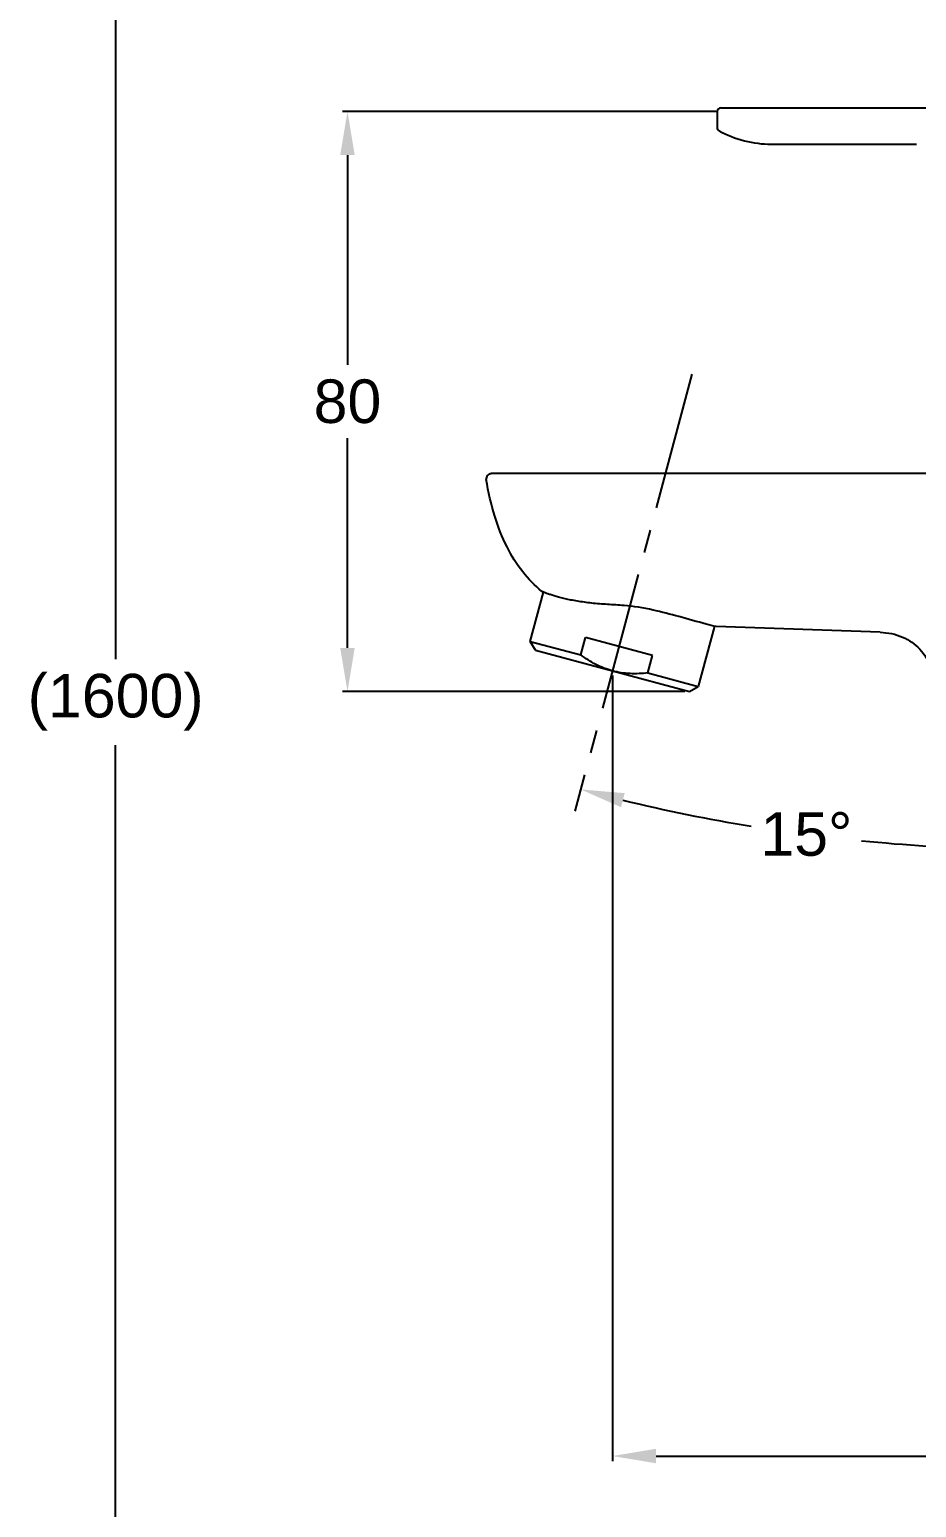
# Model space of a CAD drawing. Header units: millimetres. Extents: x 5859 to 6700, y -2125 to -1530.
# Drawn here: x 6355.2 to 6477.3, y -2013.7 to -1810.1 of the extents above; entities that cross this region are included whole.
import ezdxf

# ---------------------------------------------------------------- set-up
doc = ezdxf.new("R2010")
doc.units = ezdxf.units.MM
doc.linetypes.add('CENTER2', pattern=[28.575, 19.05, -3.175, 3.175, -3.175])
doc.layers.add('5', color=2, linetype='Continuous', lineweight=9)
doc.layers.add('CENTER', color=1, linetype='CENTER2')
doc.styles.get("Standard").update_dxf_attribs({"font": 'arial.ttf'})
doc.dimstyles.new('A4', dxfattribs={"dimtxt": 4, "dimasz": 3.5, "dimexe": 0.7, "dimexo": 0.625, "dimgap": 0.5, "dimtad": 1, "dimdec": 1, "dimdsep": 46, "dimtxsty": 'Standard', "dimcen": 2.5, "dimclrd": 5, "dimclre": 5, "dimclrt": 7, "dimadec": 3, "dimazin": 2, "dimtfac": 1, "dimtdec": 1, "dimtmove": 0, "dimatfit": 3, "dimfxl": 1.25, "dimarcsym": 0})

# ---------------------------------------------------------------- blocks, each defined once
blk = doc.blocks.new('*D98')
at = {"layer": '5', "color": 3, "lineweight": -2, "transparency": 16777216}
for p, q in [((6585.44, -1767.38), (6366.37, -1767.38)), ((6367.07, -1773.38), (6367.07, -1896.83)), ((6367.07, -2032.14), (6367.07, -1908.69)), ((6367.7, -2038.14), (6367.77, -2038.14))]:
    blk.add_line(p, q, dxfattribs=at)
at = {"layer": '5', "color": 3, "transparency": 16777216}
for points in [[(6366.07, -1773.38), (6368.07, -1773.38), (6367.07, -1767.38)], [(6366.07, -2032.14), (6368.07, -2032.14), (6367.07, -2038.14)]]:
    blk.add_solid(points, dxfattribs=at)
at = {"layer": '5', "color": 4, "transparency": 16777216, "insert": (6367.07, -1902.76), "char_height": 6, "attachment_point": 5}
blk.add_mtext('(1600)', dxfattribs=at)
blk = doc.blocks.new('*D114')
at = {"layer": '5', "color": 3, "lineweight": -2, "transparency": 16777216}
for start, end in [(256.419, 260.6819), (264.3103, 268.5808)]:
    blk.add_arc((6493.8, -1680.8), 242.24, start, end, dxfattribs=at)
at = {"layer": '5', "color": 3, "transparency": 16777216}
for points in [[(6436.67, -1917.23), (6437.16, -1915.29), (6431.1, -1914.78)], [(6487.81, -1921.96), (6487.79, -1923.96), (6493.8, -1923.03)]]:
    blk.add_solid(points, dxfattribs=at)
at = {"layer": '5', "color": 4, "transparency": 16777216, "insert": (6462.18, -1920.96), "char_height": 6, "attachment_point": 5}
blk.add_mtext('15°', dxfattribs=at)
blk = doc.blocks.new('*D115')
at = {"layer": '5', "color": 3, "lineweight": -2, "transparency": 16777216}
for p, q in [((6449.77, -1821.38), (6398.29, -1821.38)), ((6398.99, -1827.38), (6398.99, -1856.27)), ((6398.99, -1895.28), (6398.99, -1866.4)), ((6445.45, -1901.28), (6398.29, -1901.28))]:
    blk.add_line(p, q, dxfattribs=at)
at = {"layer": '5', "color": 3, "transparency": 16777216}
for points in [[(6397.99, -1827.38), (6399.99, -1827.38), (6398.99, -1821.38)], [(6397.99, -1895.28), (6399.99, -1895.28), (6398.99, -1901.28)]]:
    blk.add_solid(points, dxfattribs=at)
at = {"layer": '5', "color": 4, "transparency": 16777216, "insert": (6398.99, -1861.33), "char_height": 6, "attachment_point": 5}
blk.add_mtext('80', dxfattribs=at)
blk = doc.blocks.new('*D122')
at = {"layer": '5', "color": 3, "lineweight": -2, "transparency": 16777216}
for p, q in [((6435.48, -1899.07), (6435.48, -2007.33)), ((6629.41, -1982.52), (6629.41, -2007.33)), ((6441.48, -2006.63), (6524.11, -2006.63)), ((6623.41, -2006.63), (6540.78, -2006.63))]:
    blk.add_line(p, q, dxfattribs=at)
at = {"layer": '5', "color": 3, "transparency": 16777216}
for points in [[(6441.48, -2005.63), (6441.48, -2007.63), (6435.48, -2006.63)], [(6623.41, -2005.63), (6623.41, -2007.63), (6629.41, -2006.63)]]:
    blk.add_solid(points, dxfattribs=at)
at = {"layer": '5', "color": 4, "transparency": 16777216, "insert": (6532.45, -2006.63), "char_height": 6, "attachment_point": 5}
blk.add_mtext('194', dxfattribs=at)

msp = doc.modelspace()

# ---------------------------------------------------------------- linework, layer by layer
at = {"color": 7, "linetype": 'Continuous'}
for p, q in [((6449.9, -1821.38), (6449.9, -1823.59)), ((6574.12, -1820.89), (6450.39, -1820.89)), ((6457.36, -1825.87), (6477.33, -1825.87)), ((6488.16, -1871.27), (6418.79, -1871.27)), ((6424.17, -1894.38), (6425.99, -1887.6)), ((6449.52, -1892.28), (6447.3, -1900.58)), ((6472.35, -1893.13), (6449.77, -1892.34)), ((6424.17, -1894.38), (6431.11, -1896.24)), ((6424.88, -1895.6), (6424.17, -1894.38)), ((6424.88, -1895.6), (6446.08, -1901.28)), ((6431.11, -1896.24), (6431.76, -1893.83)), ((6441, -1896.31), (6431.76, -1893.83)), ((6440.36, -1898.72), (6441, -1896.31)), ((6440.36, -1898.72), (6447.3, -1900.58)), ((6446.08, -1901.28), (6447.3, -1900.58))]:
    msp.add_line(p, q, dxfattribs=at)
for centre, radius, end in [((6450.39, -1821.38), 0.499, 180), ((6418.79, -1871.97), 0.698, 189.7671)]:
    msp.add_arc(centre, radius, 90, end, dxfattribs=at)
for points, knots in [([(6449.9, -1823.59), (6449.9, -1823.68), (6449.94, -1823.85), (6450.08, -1823.98), (6450.15, -1824.02)], [0, 0, 0, 0, 0.504001, 1, 1, 1, 1]), ([(6450.15, -1824.02), (6451.25, -1824.63), (6453.6, -1825.56), (6456.11, -1825.87), (6457.36, -1825.87)], [0, 0, 0, 0, 0.499999, 1, 1, 1, 1]), ([(6425.76, -1887.5), (6424.78, -1886.7), (6422.95, -1884.81), (6420.77, -1881.28), (6419.11, -1876.97), (6418.4, -1873.8), (6418.1, -1872.09)], [0, 0, 0, 0, 0.214894, 0.445722, 0.704143, 1, 1, 1, 1]), ([(6437.07, -1889.45), (6436.69, -1889.42), (6435.93, -1889.36), (6434.8, -1889.29), (6433.7, -1889.22), (6432.64, -1889.12), (6431.63, -1888.99), (6430.67, -1888.84), (6429.78, -1888.69), (6428.97, -1888.52), (6428.24, -1888.34), (6427.6, -1888.16), (6427.05, -1887.99), (6426.6, -1887.84), (6426.28, -1887.72), (6426.08, -1887.64), (6425.97, -1887.59), (6425.88, -1887.56), (6425.81, -1887.52), (6425.78, -1887.52), (6425.76, -1887.5), (6425.76, -1887.5)], [0, 0, 0, 0, 0.099551, 0.197702, 0.293621, 0.386418, 0.475245, 0.559291, 0.637781, 0.709991, 0.775281, 0.833098, 0.882963, 0.92445, 0.957182, 0.970167, 0.98085, 0.989196, 0.995184, 0.998792, 1, 1, 1, 1]), ([(6444.64, -1890.97), (6443.46, -1890.65), (6440.97, -1889.98), (6438.41, -1889.55), (6437.07, -1889.45)], [0, 0, 0, 0, 0.477068, 1, 1, 1, 1]), ([(6449.77, -1892.34), (6449.31, -1892.24), (6447.59, -1891.81), (6445.9, -1891.3), (6444.64, -1890.97)], [0, 0, 0, 0, 0.265343, 1, 1, 1, 1]), ([(6472.35, -1893.13), (6473.4, -1893.16), (6475.43, -1893.56), (6477.97, -1895.32), (6479.53, -1898.02), (6479.83, -1900.11), (6479.83, -1901.2)], [0, 0, 0, 0, 0.257925, 0.493381, 0.732745, 1, 1, 1, 1]), ([(6435.48, -1898.44), (6435.08, -1898.34), (6434.3, -1898.08), (6432.81, -1897.4), (6431.77, -1896.73), (6431.11, -1896.24)], [0, 0, 0, 0, 0.250092, 0.500189, 1, 1, 1, 1]), ([(6440.36, -1898.72), (6439.55, -1898.82), (6438.31, -1898.88), (6436.68, -1898.72), (6435.87, -1898.55), (6435.48, -1898.44)], [0, 0, 0, 0, 0.499801, 0.749902, 1, 1, 1, 1])]:
    msp.add_open_spline(points, degree=3, knots=knots, dxfattribs=at)
at = {"layer": 'CENTER'}
msp.add_line((6446.43, -1857.58), (6430.3, -1917.76), dxfattribs=at)

# ---------------------------------------------------------------- dimensions: what is measured, and where the dimension line sits
at = {"layer": '5'}
for base, p1, p2, text, picture, middle in [((6367.07, -2038.14), (6586.07, -1767.38), (6367.07, -2038.14), '(1600)', '*D98', (6367.07, -1902.76)), ((6398.99, -1821.38), (6446.08, -1901.28), (6450.39, -1821.38), '80', '*D115', (6398.99, -1861.33))]:
    dim = msp.add_linear_dim(base=base, p1=p1, p2=p2, angle=90, text=text, dimstyle='A4', override={"dimtxt": 6, "dimasz": 6, "dimgap": 2, "dimtad": 0, "dimtih": 1, "dimclrd": 3, "dimclre": 3, "dimclrt": 4}, dxfattribs=at)
    dim.commit()
    dim.dimension.update_dxf_attribs({"geometry": picture, "text_midpoint": middle})
dim = msp.add_angular_dim_2l(base=(6451.7329, -1919.3542), line1=((6493.7973, -1960.0054), (6493.7973, -1844.4887)), line2=((6446.4271, -1857.584), (6430.302, -1917.7627)), dimstyle='A4', override={"dimtxt": 6, "dimasz": 6, "dimgap": 2, "dimtad": 0, "dimtih": 1, "dimclrd": 3, "dimclre": 3, "dimclrt": 4}, dxfattribs=at)
dim.commit()
dim.dimension.update_dxf_attribs({"geometry": '*D114', "text_midpoint": (6462.1787, -1920.962)})
dim = msp.add_linear_dim(base=(6629.41, -2006.63), p1=(6435.48, -1898.44), p2=(6629.41, -1981.9), text='194', dimstyle='A4', override={"dimtxt": 6, "dimasz": 6, "dimgap": 2, "dimtad": 0, "dimtih": 1, "dimclrd": 3, "dimclre": 3, "dimclrt": 4}, dxfattribs=at)
dim.commit()
dim.dimension.update_dxf_attribs({"geometry": '*D122', "text_midpoint": (6532.45, -2006.63)})

doc.saveas('drawing.dxf')
